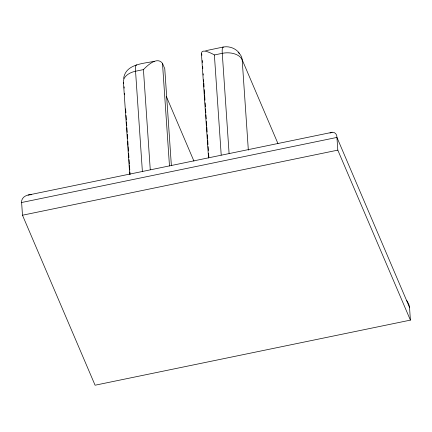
<?xml version="1.0" encoding="UTF-8"?>
<svg xmlns="http://www.w3.org/2000/svg" width="432" height="432" viewBox="0 0 432 432"><rect width="100%" height="100%" fill="white"/><g stroke="black" fill="none" stroke-linecap="round" stroke-linejoin="round"><path stroke-width="0.65" d="M123.606 78.494C125.631 63.968 143.246 63.623 154.305 61.328M123.628 83.311A16.324 10.206 -3.9 0 1 135.551 71.231L143.435 69.606C147.685 65.259 157.172 56.236 162.486 63.353L164.765 68.693L171.369 165.542M330.01 133.083C333.283 130.631 337.37 133.628 336.938 137.425L337.808 150.136L410.4 320.123L95.078 385.214L22.486 215.222L21.616 202.511C21.033 197.23 26.897 194.422 31.423 194.719M223.128 47.056L205.713 50.717M332.084 132.327L28.139 195.07M201.901 55.215C199.276 46.996 211.718 53.325 214.385 54.961L222.269 53.33A16.324 10.206 -3.9 0 1 242.179 59.789L277.96 143.57M21.616 202.511L336.938 137.425L409.536 307.411L410.4 320.123M22.486 215.222L337.808 150.136M223.76 46.948C229.743 46.003 236.039 48.584 239.609 53.476M406.679 300.526L406.901 300.834M407.111 301.147L407.516 301.779M407.614 301.941L408.937 304.684L409.536 307.411M166.423 96.676L193.946 161.131M248.341 150.142L242.179 59.789A16.324 12.447 -23.1 0 0 238.108 52.504M229.09 153.436L222.269 53.33A16.324 2.716 78.3 0 1 223.738 47.293M214.385 54.961L221.206 155.061M202.262 60.512L202.397 62.5M202.667 66.469L202.802 68.456M203.164 73.753L203.256 75.076M203.569 79.709L203.704 81.697M203.796 83.02L204.066 86.994M204.244 89.64L204.563 94.279M204.655 95.602L204.968 100.235M205.151 102.881L205.421 106.855M205.556 108.842L205.826 112.817M205.961 114.799L206.231 118.773M206.415 121.419L206.728 126.058M206.82 127.381L207.133 132.014M207.317 134.66L207.587 138.634M207.679 139.957L207.992 144.596M208.127 146.578L208.397 150.552M208.58 153.198L208.85 157.172M208.537 158.004L201.447 53.773M162.486 63.353L169.479 165.969M143.435 69.606L150.26 169.706M142.376 171.337L135.551 71.231A16.324 2.716 78.3 0 1 136.706 64.989M124.114 86.8L124.2 88.101M124.556 93.301L124.643 94.597M125.62 108.902L125.885 112.801M126.063 115.398L126.371 119.95M126.506 121.9L126.77 125.798M126.905 127.748L127.213 132.3M127.348 134.249L127.656 138.802M127.834 141.399L128.099 145.303M128.191 146.599L128.498 151.151M128.633 153.101L128.941 157.653M129.076 159.602L129.384 164.149M129.476 165.451L129.784 170.003M129.919 171.952L130.097 174.55M129.697 174.209L123.444 82.377"/></g></svg>
